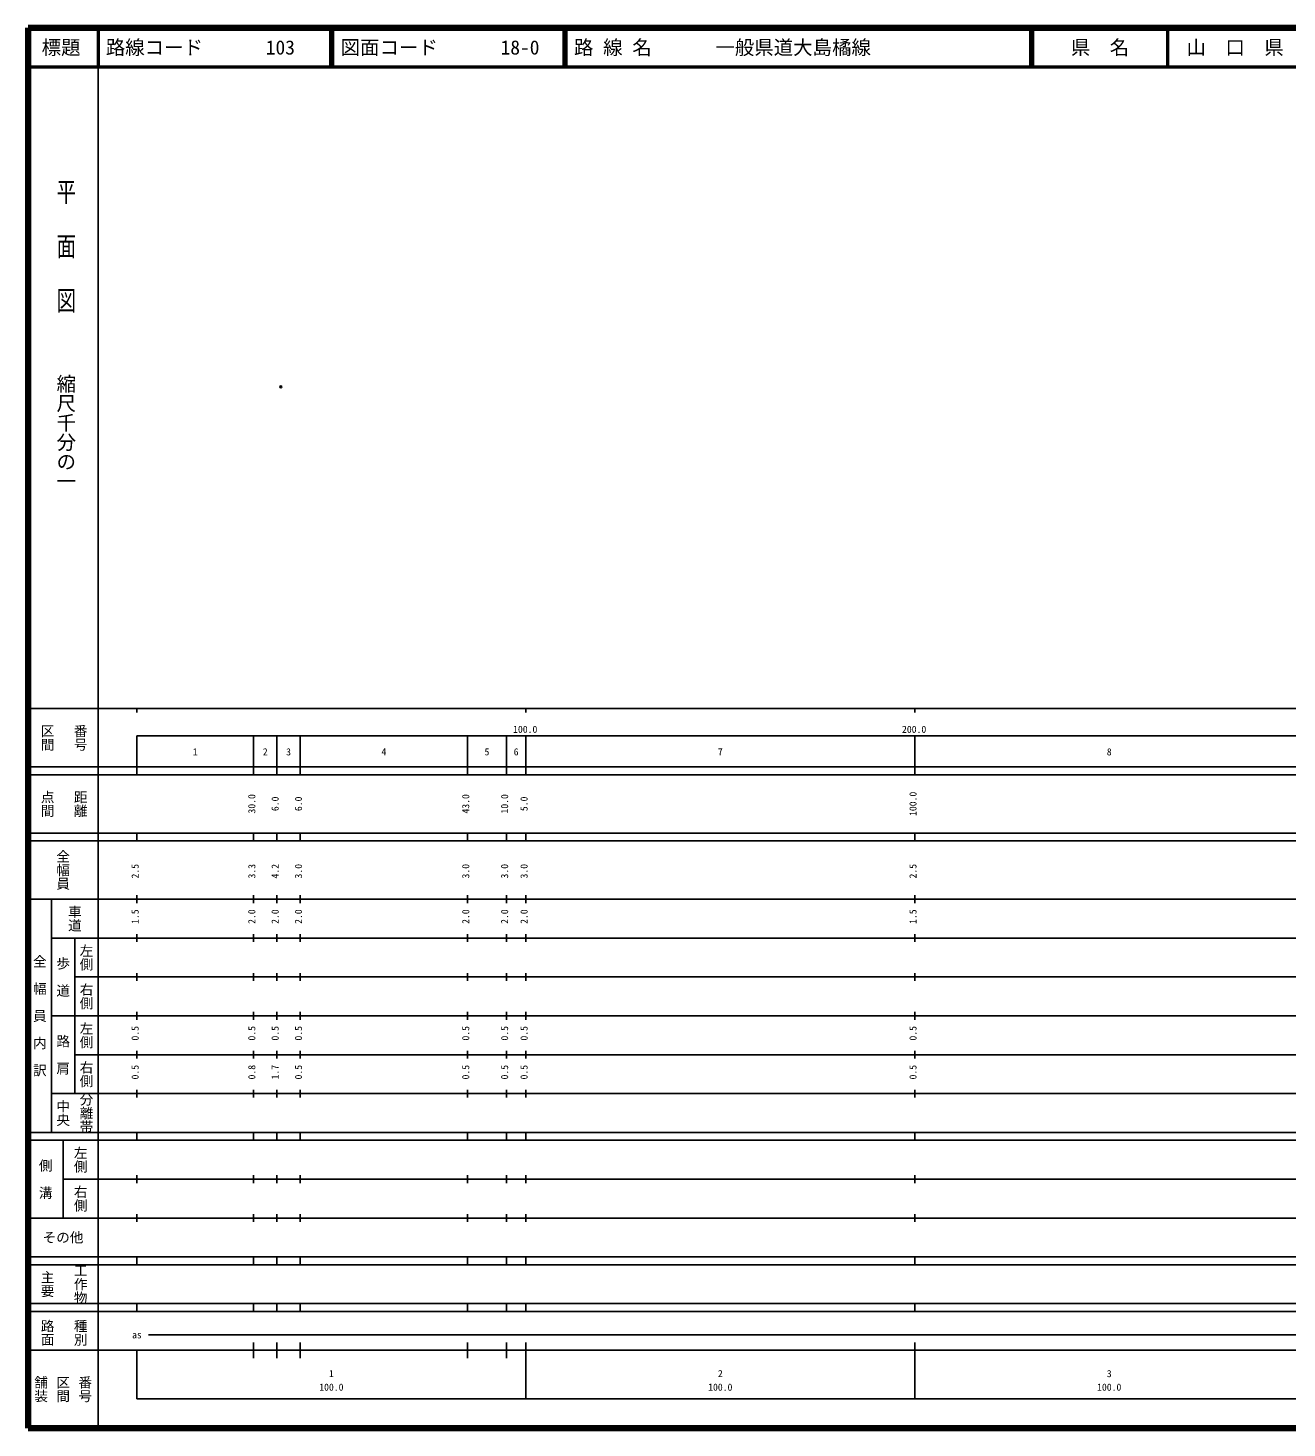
# Model space of a CAD drawing. Units: millimetres on the paper. Extents: x 40 to 680, y 20 to 380.
# Drawn here: x 40 to 363.7, y 20 to 380 of the extents above; entities that cross this region are included whole.
import ezdxf
from ezdxf.enums import TextEntityAlignment as Align

# ---------------------------------------------------------------- set-up
doc = ezdxf.new("R2010")
doc.units = ezdxf.units.MM
doc.header["$PDMODE"] = 32
doc.header["$PDSIZE"] = 0.5
doc.layers.add('M-OTRS', color=6, linetype='Continuous')
doc.layers.add('M-TTL-TXT', color=7, linetype='Continuous')
for name, color, linetype, lineweight in [('M-TTL', 2, 'Continuous', 140), ('M-TTL-BAND', 7, 'Continuous', 25), ('M-TTL-LINE', 7, 'Continuous', 50)]:
    doc.layers.add(name, color=color, linetype=linetype, lineweight=lineweight)
doc.styles.add('@ＭＳ ゴシック', font='')
doc.styles.add('ＭＳ ゴシック', font='')
doc.styles.get('@ＭＳ ゴシック').set_extended_font_data('@MS Gothic')
doc.styles.get('ＭＳ ゴシック').set_extended_font_data('MS Gothic')

msp = doc.modelspace()

# ---------------------------------------------------------------- linework, layer by layer
at = {"layer": 'M-OTRS'}
msp.add_point((104.996, 287.759), dxfattribs=at)
at = {"layer": 'M-TTL'}
for p, q in [((40, 380), (40, 20)), ((680, 380), (40, 380)), ((40, 20), (680, 20))]:
    msp.add_line(p, q, dxfattribs=at)
at = {"layer": 'M-TTL-BAND'}
for p, q in [((58, 370), (58, 20)), ((40, 205), (579, 205)), ((68, 205), (68, 204)), ((168, 205), (168, 204)), ((268, 205), (268, 204)), ((68, 198), (579, 198)), ((68, 198), (68, 188)), ((98, 188), (98, 198)), ((104, 188), (104, 198)), ((110, 188), (110, 198)), ((153, 188), (153, 198)), ((163, 188), (163, 198)), ((168, 188), (168, 198)), ((268, 188), (268, 198)), ((40, 190), (579, 190)), ((40, 188), (579, 188)), ((40, 173), (579, 173)), ((68, 171), (68, 173)), ((98, 171), (98, 173)), ((104, 171), (104, 173)), ((110, 171), (110, 173)), ((153, 171), (153, 173)), ((163, 171), (163, 173)), ((168, 171), (168, 173)), ((268, 171), (268, 173)), ((40, 171), (579, 171)), ((40, 156), (579, 156)), ((46, 96), (46, 156)), ((68, 155), (68, 157)), ((98, 155), (98, 157)), ((104, 155), (104, 157)), ((110, 155), (110, 157)), ((153, 155), (153, 157)), ((163, 155), (163, 157)), ((168, 155), (168, 157)), ((268, 155), (268, 157)), ((46, 146), (579, 146)), ((52, 146), (52, 106)), ((68, 145), (68, 147)), ((98, 145), (98, 147)), ((104, 145), (104, 147)), ((110, 145), (110, 147)), ((153, 145), (153, 147)), ((163, 145), (163, 147)), ((168, 145), (168, 147)), ((268, 145), (268, 147)), ((68, 135), (68, 137)), ((98, 135), (98, 137)), ((104, 135), (104, 137)), ((110, 135), (110, 137)), ((153, 135), (153, 137)), ((163, 135), (163, 137)), ((168, 135), (168, 137)), ((268, 135), (268, 137)), ((52, 136), (579, 136)), ((46, 126), (579, 126)), ((68, 125), (68, 127)), ((98, 125), (98, 127)), ((104, 125), (104, 127)), ((110, 125), (110, 127)), ((153, 125), (153, 127)), ((163, 125), (163, 127)), ((168, 125), (168, 127)), ((268, 125), (268, 127)), ((52, 116), (579, 116)), ((68, 115), (68, 117)), ((98, 115), (98, 117)), ((104, 115), (104, 117)), ((110, 115), (110, 117)), ((153, 115), (153, 117)), ((163, 115), (163, 117)), ((168, 115), (168, 117)), ((268, 115), (268, 117)), ((46, 106), (579, 106)), ((68, 105), (68, 107)), ((98, 105), (98, 107)), ((104, 105), (104, 107)), ((110, 105), (110, 107)), ((153, 105), (153, 107)), ((163, 105), (163, 107)), ((168, 105), (168, 107)), ((268, 105), (268, 107)), ((40, 96), (579, 96)), ((40, 94), (579, 94)), ((49, 94), (49, 74)), ((68, 94), (68, 96)), ((98, 94), (98, 96)), ((104, 94), (104, 96)), ((110, 94), (110, 96)), ((153, 94), (153, 96)), ((163, 94), (163, 96)), ((168, 94), (168, 96)), ((268, 94), (268, 96)), ((49, 84), (579, 84)), ((68, 83), (68, 85)), ((98, 83), (98, 85)), ((104, 83), (104, 85)), ((110, 83), (110, 85)), ((153, 83), (153, 85)), ((163, 83), (163, 85)), ((168, 83), (168, 85)), ((268, 83), (268, 85)), ((40, 74), (579, 74)), ((68, 73), (68, 75)), ((98, 73), (98, 75)), ((104, 73), (104, 75)), ((110, 73), (110, 75)), ((153, 73), (153, 75)), ((163, 73), (163, 75)), ((168, 73), (168, 75)), ((268, 73), (268, 75)), ((40, 64), (579, 64)), ((40, 62), (579, 62)), ((68, 62), (68, 64)), ((98, 62), (98, 64)), ((104, 62), (104, 64)), ((110, 62), (110, 64)), ((153, 62), (153, 64)), ((163, 62), (163, 64)), ((168, 62), (168, 64)), ((268, 62), (268, 64)), ((40, 52), (579, 52)), ((68, 50), (68, 52)), ((98, 50), (98, 52)), ((104, 50), (104, 52)), ((110, 50), (110, 52)), ((153, 50), (153, 52)), ((163, 50), (163, 52)), ((168, 50), (168, 52)), ((268, 50), (268, 52)), ((40, 50), (579, 50)), ((71, 44), (565, 44)), ((40, 40), (579, 40)), ((68, 40), (68, 27.5)), ((98, 38), (98, 42)), ((104, 38), (104, 42)), ((110, 38), (110, 42)), ((153, 38), (153, 42)), ((163, 38), (163, 42)), ((168, 27.5), (168, 42)), ((268, 27.5), (268, 42)), ((68, 27.5), (579, 27.5))]:
    msp.add_line(p, q, dxfattribs=at)
at = {"layer": 'M-TTL-LINE'}
for p, q in [((58, 380), (58, 370)), ((117.75, 380), (117.75, 370)), ((118.25, 380), (118.25, 370)), ((177.75, 380), (177.75, 370)), ((178.25, 380), (178.25, 370)), ((297.75, 380), (297.75, 370)), ((298.25, 380), (298.25, 370)), ((333, 380), (333, 370)), ((40, 370), (680, 370))]:
    msp.add_line(p, q, dxfattribs=at)

# ---------------------------------------------------------------- texts
at = {"layer": 'M-TTL-BAND', "style": '@ＭＳ ゴシック', "width": 1.4}
msp.add_text('平  面  図', height=3.666, rotation=270, dxfattribs=at).set_placement((49.777, 306.475), align=Align.MIDDLE_RIGHT)
at = {"layer": 'M-TTL-BAND', "style": '@ＭＳ ゴシック'}
msp.add_text('縮尺千分の一', height=3.666, rotation=270, dxfattribs=at).set_placement((49.777, 261.03), align=Align.MIDDLE_RIGHT)
for s, p in [('区間', (45, 197.5)), ('番号', (53.5, 197.5)), ('点間', (45, 180.5)), ('距離', (53.5, 180.5)), ('全幅員', (49, 163.5)), ('車道', (52, 151)), ('左側', (55, 141)), ('全\u3000幅\u3000員\u3000内\u3000訳', (43, 126)), ('歩\u3000道', (49, 136)), ('右側', (55, 131)), ('左側', (55, 121)), ('路\u3000肩', (49, 116)), ('右側', (55, 111)), ('分離帯', (55, 101)), ('中央', (49, 101)), ('左側', (53.5, 89)), ('側\u3000溝', (44.5, 84)), ('右側', (53.5, 79)), ('工作物', (53.5, 57)), ('主要', (45, 57)), ('路面', (45, 44.5)), ('種別', (53.5, 44.5)), ('舗装', (43.333, 30)), ('区間', (49, 30)), ('番号', (54.667, 30))]:
    msp.add_text(s, height=2.566, rotation=270, dxfattribs=at).set_placement(p, align=Align.MIDDLE_CENTER)
at = {"layer": 'M-TTL-BAND', "style": 'ＭＳ ゴシック'}
for s, p in [('100.0', (167.844, 198.195)), ('200.0', (267.844, 198.195)), ('1', (83, 192.405)), ('2', (101, 192.405)), ('3', (107, 192.405)), ('4', (131.5, 192.405)), ('5', (158, 192.405)), ('6', (165.5, 192.405)), ('7', (218, 192.405)), ('8', (318, 192.405)), ('as', (68, 42.5)), ('1', (118, 32.523)), ('2', (218, 32.523)), ('3', (318, 32.523)), ('100.0', (118, 29.033)), ('100.0', (218, 29.033)), ('100.0', (318, 29.033))]:
    msp.add_text(s, height=1.833, dxfattribs=at).set_placement(p, align=Align.BOTTOM_CENTER)
for s, p in [('30.0', (99, 180.5)), ('6.0', (105, 180.5)), ('6.0', (111, 180.5)), ('43.0', (154, 180.5)), ('10.0', (164, 180.5)), ('5.0', (169, 180.5)), ('100.0', (269, 180.5)), ('2.5', (69, 163.174)), ('3.3', (99, 163.174)), ('4.2', (105, 163.174)), ('3.0', (111, 163.174)), ('3.0', (154, 163.174)), ('3.0', (164, 163.174)), ('3.0', (169, 163.174)), ('2.5', (269, 163.174)), ('1.5', (69, 151.5)), ('2.0', (99, 151.5)), ('2.0', (105, 151.5)), ('2.0', (111, 151.5)), ('2.0', (154, 151.5)), ('2.0', (164, 151.5)), ('2.0', (169, 151.5)), ('1.5', (269, 151.5)), ('0.5', (69, 121.5)), ('0.5', (99, 121.5)), ('0.5', (105, 121.5)), ('0.5', (111, 121.5)), ('0.5', (154, 121.5)), ('0.5', (164, 121.5)), ('0.5', (169, 121.5)), ('0.5', (269, 121.5)), ('0.5', (69, 111.5)), ('0.8', (99, 111.5)), ('1.7', (105, 111.5)), ('0.5', (111, 111.5)), ('0.5', (154, 111.5)), ('0.5', (164, 111.5)), ('0.5', (169, 111.5)), ('0.5', (269, 111.5))]:
    msp.add_text(s, height=1.833, rotation=90, dxfattribs=at).set_placement(p, align=Align.BOTTOM_CENTER)
msp.add_text('その他', height=2.566, dxfattribs=at).set_placement((49, 69), align=Align.MIDDLE_CENTER)
at = {"layer": 'M-TTL-TXT', "style": 'ＭＳ ゴシック'}
for s, p in [('標題', (48.5, 375)), ('県\u3000名', (315.625, 375)), ('山\u3000口\u3000県', (350.375, 375))]:
    msp.add_text(s, height=3.666, dxfattribs=at).set_placement(p, align=Align.MIDDLE_CENTER)
for s, p in [('路線コード', (60, 375)), ('103', (101.142, 375)), ('図面コード', (120.38, 375)), ('18-0', (161.521, 375)), ('路 線 名', (180.38, 375)), ('一般県道大島橘線', (216.734, 375))]:
    msp.add_text(s, height=3.666, dxfattribs=at).set_placement(p, align=Align.MIDDLE_LEFT)

doc.saveas('drawing.dxf')
